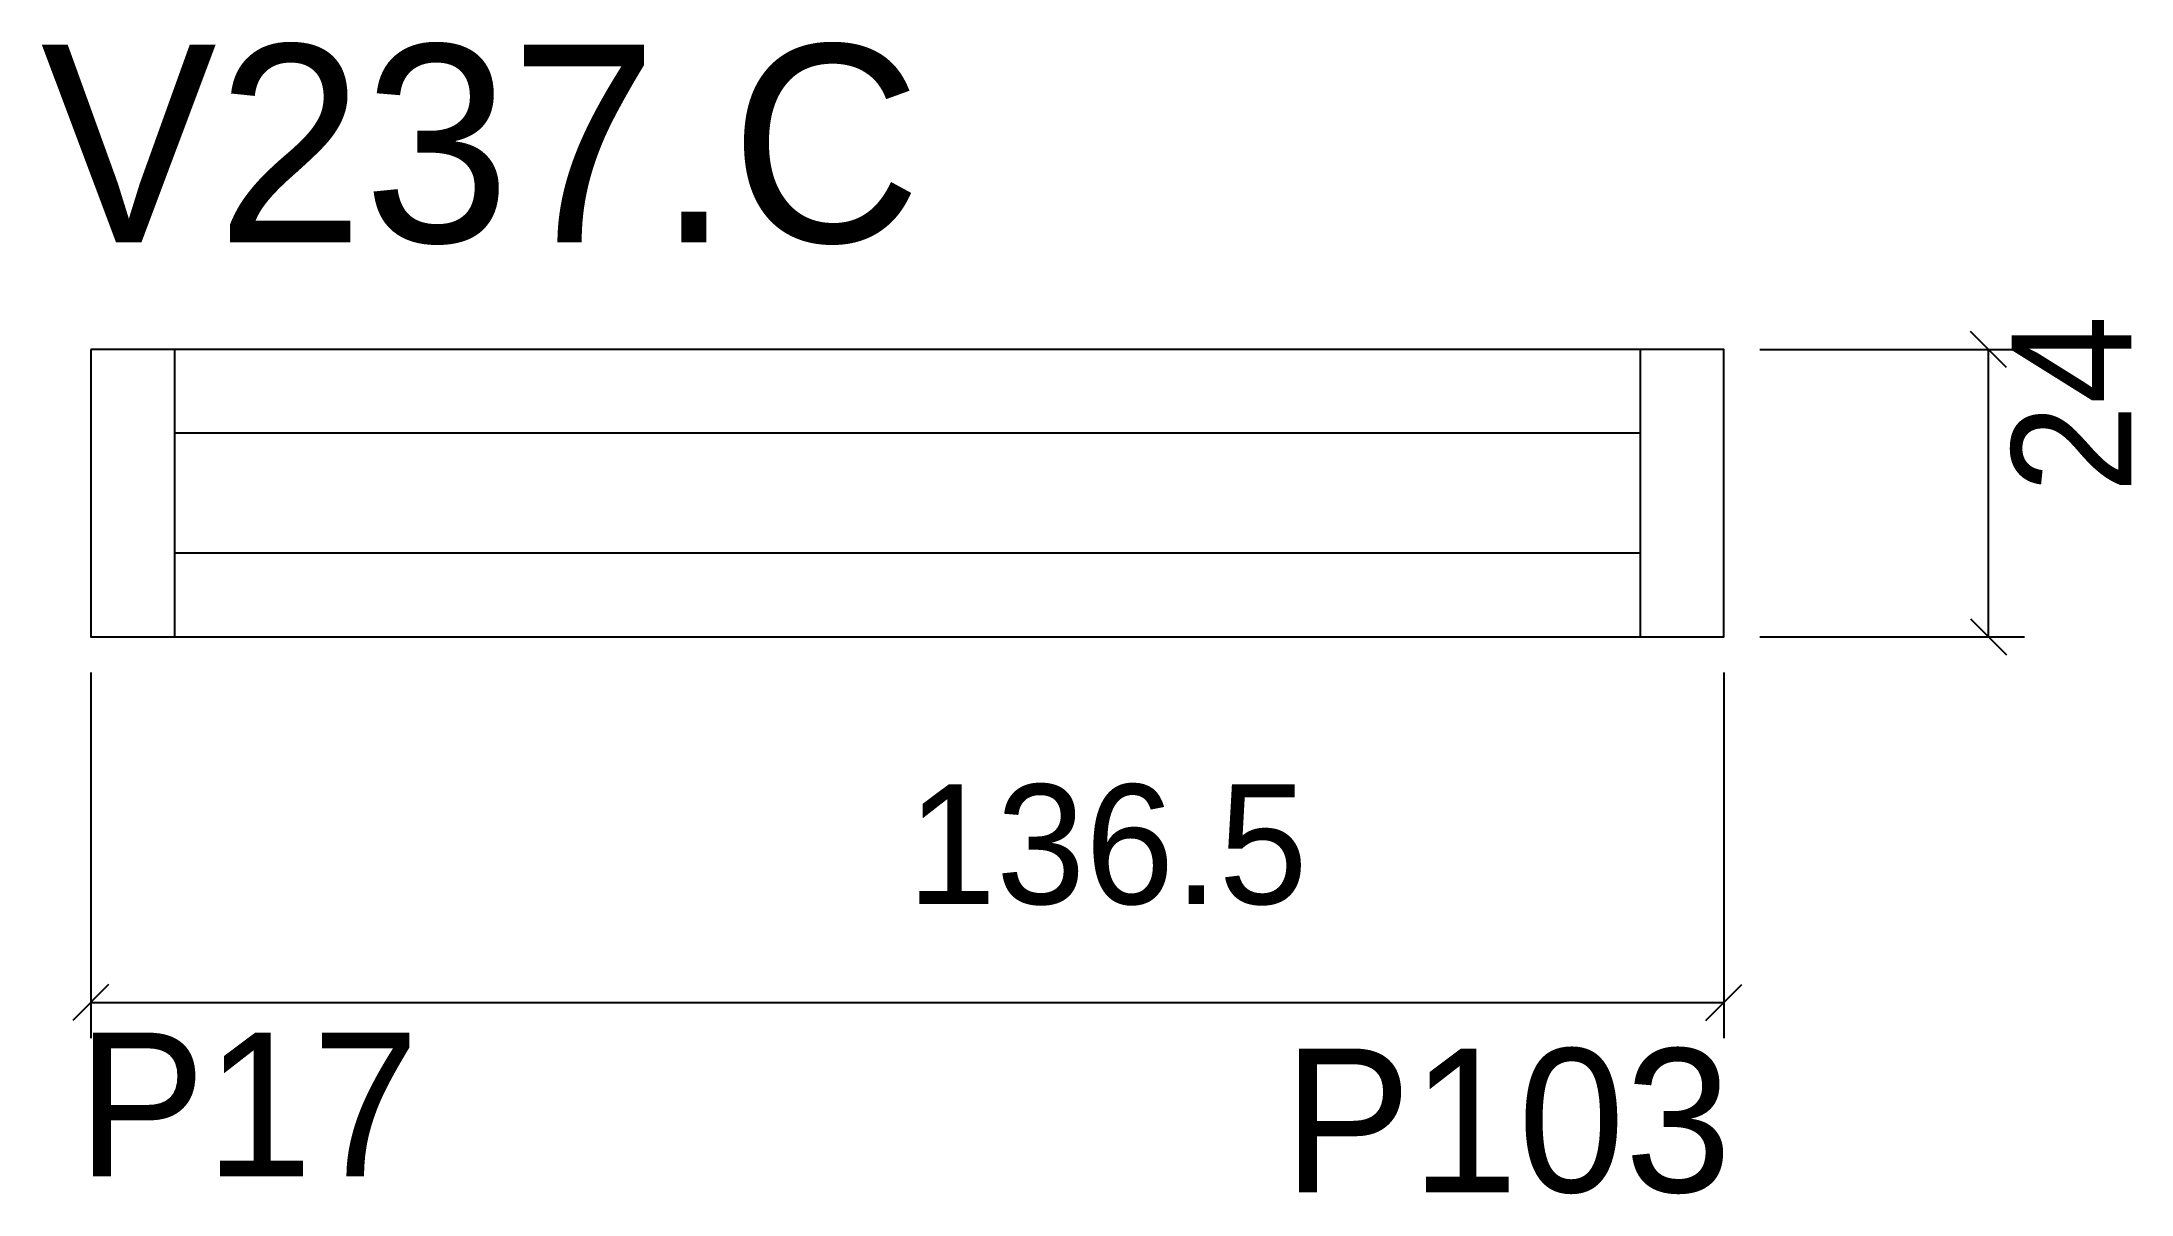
# Model space of a CAD drawing. Header units: metres. Extents: x 2861 to 3036, y 15423 to 15519.
import ezdxf

# ---------------------------------------------------------------- set-up
doc = ezdxf.new("R2010")
doc.units = ezdxf.units.M
for name, color, linetype in [('5', 7, 'Continuous'), ('COTA', 7, 'Continuous'), ('NOMENCLATURA', 7, 'Continuous'), ('Painéis', 7, 'Continuous'), ('SARR_2.2x7', 7, 'Continuous')]:
    doc.layers.add(name, color=color, linetype=linetype)

msp = doc.modelspace()

# ---------------------------------------------------------------- linework, layer by layer
at = {"layer": 'COTA', "color": 0, "lineweight": 25}
for p, q in [((3025.58, 15492.01), (3022.58, 15495.01)), ((3022.58, 15471.01), (3025.58, 15468.01)), ((2866.96, 15440.45), (2863.96, 15437.45)), ((3000.46, 15437.45), (3003.46, 15440.45))]:
    msp.add_line(p, q, dxfattribs=at)
at = {"layer": 'COTA', "color": 4, "lineweight": 25}
for p, q in [((3004.96, 15493.51), (3027.08, 15493.51)), ((3024.08, 15469.51), (3024.08, 15493.51)), ((3004.96, 15469.51), (3027.08, 15469.51)), ((2865.46, 15466.51), (2865.46, 15435.95)), ((3001.96, 15466.51), (3001.96, 15435.95)), ((2865.46, 15438.95), (3001.96, 15438.95))]:
    msp.add_line(p, q, dxfattribs=at)
at = {"layer": 'Painéis', "color": 200, "lineweight": 25}
msp.add_lwpolyline([(2865.46, 15493.51), (2865.46, 15469.51), (3001.96, 15469.51), (3001.96, 15493.51), (2865.46, 15493.51)], dxfattribs=at)
at = {"layer": 'SARR_2.2x7', "color": 40, "lineweight": 25}
for p, q in [((2872.46, 15493.51), (2872.46, 15469.51)), ((2994.96, 15493.51), (2994.96, 15469.51)), ((2994.96, 15486.51), (2872.46, 15486.51)), ((2872.46, 15476.51), (2994.96, 15476.51))]:
    msp.add_line(p, q, dxfattribs=at)

# ---------------------------------------------------------------- texts
at = {"layer": '5', "color": 5, "lineweight": 25}
for s, p in [('P17', (2864.35, 15424.42)), ('P103', (2965.13, 15423.09))]:
    msp.add_text(s, height=12, rotation=360, dxfattribs=at).set_placement(p)
at = {"layer": 'COTA', "color": 240, "lineweight": 25}
msp.add_text('24', height=10, rotation=90, dxfattribs=at).set_placement((3036.01, 15481.51))
msp.add_text('136.5', height=10, dxfattribs=at).set_placement((2933.71, 15447.17))
at = {"layer": 'NOMENCLATURA', "color": 7, "lineweight": 25}
msp.add_text('V237.C', height=16.5, dxfattribs=at).set_placement((2861.28, 15502.48))

doc.saveas('drawing.dxf')
